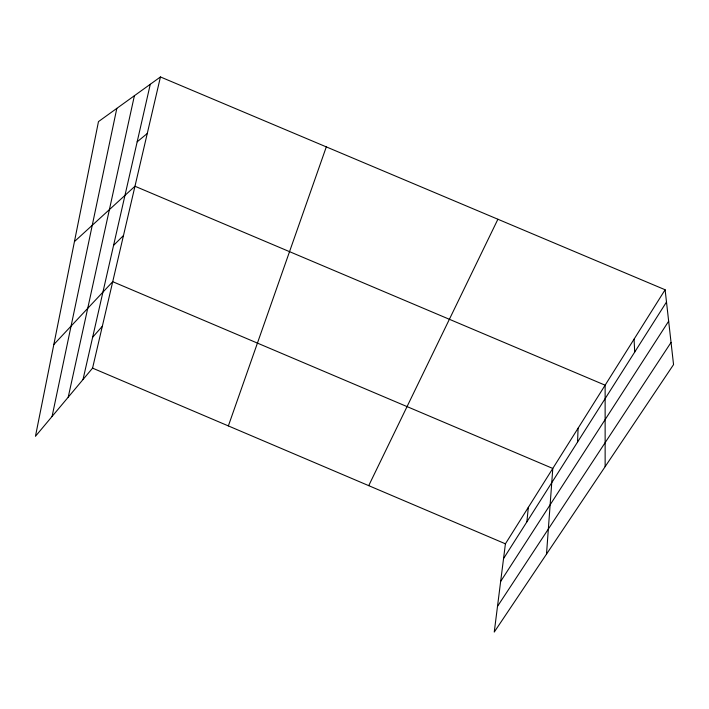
<?xml version="1.0" encoding="UTF-8"?>
<svg xmlns="http://www.w3.org/2000/svg" width="709" height="709" viewBox="0 0 709 709"><rect width="100%" height="100%" fill="white"/><g stroke="black" fill="none" stroke-linecap="round" stroke-linejoin="round"><path stroke-width="1.06" d="M577.543 442.088L578.101 428.192M546.506 554.11L552.79 468.454L112.722 281.686L53.831 344.503M526.867 521.868L528.347 507.334M665.113 289.759L505.411 543.821L494.253 632.056L673.55 364.612L665.113 289.759L160.447 76.944L98.471 121.611L35.45 436.301L92.569 368.131L160.447 76.944M52.076 416.467L116.825 108.38M68.215 397.2L134.4 95.715M83.006 379.545L150.281 84.274M228.36 425.914L326.308 146.887M368.724 485.647L497.895 219.249M503.55 558.586L666.495 302.025M500.66 581.424L668.658 321.204M497.505 606.363L671.051 342.429M92.64 337.254L102.326 326.273M113.573 245.385L123.481 235.53M74.445 241.574L134.967 186.245L605.131 385.191L605.14 466.646M137.174 141.818L147.259 133.514M92.569 368.131L505.411 543.821M634.068 339.159L634.706 352.081"/></g></svg>
